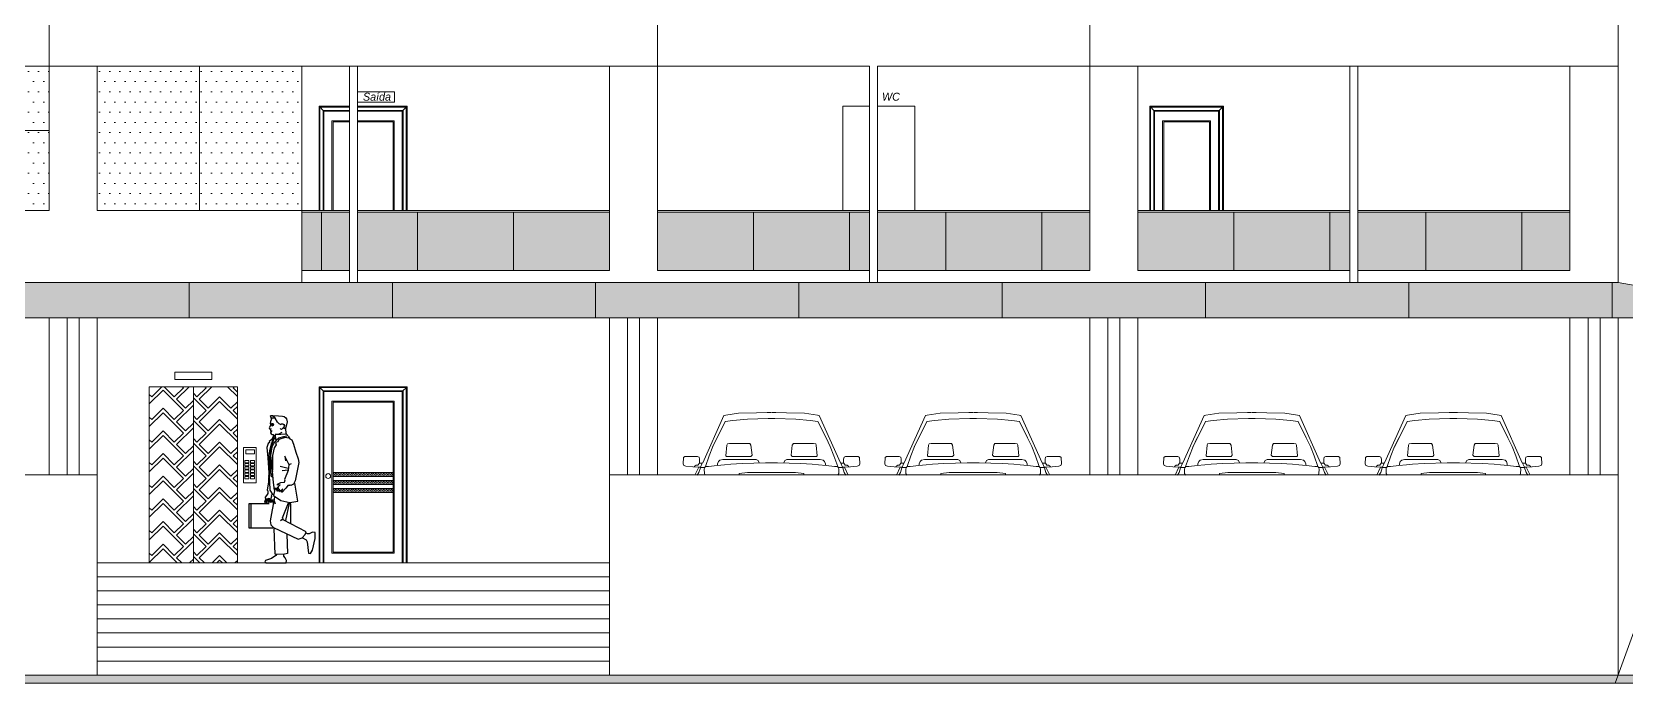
# Model space of a CAD drawing. Header units: millimetres. Extents: x -213 to 151, y -74 to 135.
# Drawn here: x 53.8 to 73.72, y 55.4 to 63.53 of the extents above; entities that cross this region are included whole.
import ezdxf

# ---------------------------------------------------------------- set-up
doc = ezdxf.new("R2010")
doc.units = ezdxf.units.MM
doc.header["$LTSCALE"] = 15
doc.layers.add('G', color=8, linetype='Continuous')
doc.styles.get("Standard").update_dxf_attribs({"font": ''})
doc.styles.get('Standard').set_extended_font_data('Flux Architect', italic=True)
pattern_1 = [(0, (-363.56629, 107.73988), (0.0635, 0.127), [0, -0.127])]

# ---------------------------------------------------------------- blocks, each defined once
blk = doc.blocks.new('Carffs')
at = {"linetype": 'ByBlock', "lineweight": 9}
for p, q in [((296594, -79319), (296905, -78627)), ((296738, -79092), (296925, -78714)), ((296905, -78627), (296931, -78621)), ((296925, -78714), (297036, -78700)), ((296931, -78621), (297118, -78595)), ((297036, -78700), (297249, -78682)), ((297118, -78595), (297384, -78588)), ((297249, -78682), (297553, -78672)), ((297384, -78588), (297541, -78585)), ((297541, -78585), (297599, -78585)), ((297553, -78672), (297602, -78672)), ((297654, -78672), (297604, -78672)), ((297666, -78585), (297607, -78585)), ((297958, -78682), (297654, -78672)), ((297823, -78588), (297666, -78585)), ((298089, -78595), (297823, -78588)), ((298171, -78700), (297958, -78682)), ((298276, -78621), (298089, -78595)), ((298282, -78714), (298171, -78700)), ((298302, -78627), (298276, -78621)), ((298402, -78956), (298282, -78714)), ((298613, -79319), (298302, -78627)), ((296742, -79082), (296805, -78956)), ((298465, -79082), (298402, -78956)), ((296309, -79337), (296313, -79241)), ((296313, -79241), (296332, -79228)), ((296332, -79228), (296519, -79227)), ((296519, -79227), (296541, -79239)), ((296541, -79239), (296548, -79269)), ((296634, -79372), (296688, -79217)), ((296688, -79217), (296742, -79082)), ((296933, -79216), (296947, -79062)), ((296944, -79230), (296933, -79216)), ((297300, -79230), (296944, -79230)), ((296947, -79062), (296956, -79043)), ((296956, -79043), (296989, -79035)), ((296989, -79035), (297249, -79035)), ((297249, -79035), (297284, -79038)), ((297284, -79038), (297299, -79060)), ((297299, -79060), (297318, -79206)), ((297318, -79206), (297300, -79230)), ((297907, -79060), (297889, -79206)), ((297889, -79206), (297906, -79230)), ((297906, -79230), (298263, -79230)), ((297923, -79038), (297907, -79060)), ((297957, -79035), (297923, -79038)), ((298218, -79035), (297957, -79035)), ((298251, -79043), (298218, -79035)), ((298260, -79062), (298251, -79043)), ((298274, -79216), (298260, -79062)), ((298263, -79230), (298274, -79216)), ((298519, -79217), (298465, -79082)), ((298573, -79372), (298519, -79217)), ((298666, -79239), (298659, -79269)), ((298688, -79227), (298666, -79239)), ((298875, -79228), (298688, -79227)), ((298893, -79241), (298875, -79228)), ((298898, -79337), (298893, -79241)), ((296319, -79359), (296309, -79337)), ((296349, -79370), (296319, -79359)), ((296447, -79377), (296349, -79370)), ((296535, -79383), (296447, -79377)), ((296469, -79376), (296497, -79355)), ((296479, -79499), (296535, -79383)), ((296497, -79355), (296525, -79355)), ((296538, -79463), (296512, -79499)), ((296525, -79355), (296545, -79326)), ((296563, -79386), (296537, -79384)), ((296560, -79393), (296538, -79463)), ((296548, -79269), (296547, -79324)), ((296547, -79324), (296588, -79324)), ((296588, -79324), (296563, -79386)), ((296566, -79387), (296618, -79388)), ((296616, -79414), (296620, -79392)), ((296618, -79479), (296616, -79414)), ((296620, -79392), (296635, -79375)), ((296635, -79375), (296681, -79372)), ((296681, -79372), (296805, -79359)), ((296805, -79359), (296914, -79350)), ((296825, -79303), (296813, -79336)), ((296813, -79336), (296813, -79353)), ((296846, -79283), (296825, -79303)), ((296889, -79274), (296846, -79283)), ((297377, -79274), (296889, -79274)), ((296914, -79350), (297006, -79341)), ((297006, -79341), (297175, -79331)), ((297251, -79463), (297130, -79479)), ((297175, -79331), (297514, -79323)), ((297604, -79460), (297251, -79463)), ((297407, -79288), (297377, -79274)), ((297424, -79323), (297407, -79288)), ((297514, -79323), (297601, -79323)), ((297603, -79460), (297956, -79463)), ((297692, -79323), (297605, -79323)), ((298032, -79331), (297692, -79323)), ((297782, -79323), (297800, -79288)), ((297800, -79288), (297829, -79274)), ((297829, -79274), (298318, -79274)), ((297956, -79463), (298076, -79479)), ((298200, -79341), (298032, -79331)), ((298293, -79350), (298200, -79341)), ((298402, -79359), (298293, -79350)), ((298318, -79274), (298361, -79283)), ((298361, -79283), (298381, -79303)), ((298381, -79303), (298394, -79336)), ((298394, -79336), (298394, -79353)), ((298526, -79372), (298402, -79359)), ((298572, -79375), (298526, -79372)), ((298587, -79392), (298572, -79375)), ((298591, -79414), (298587, -79392)), ((298641, -79387), (298589, -79388)), ((298589, -79479), (298591, -79414)), ((298660, -79324), (298618, -79324)), ((298618, -79324), (298644, -79386)), ((298644, -79386), (298669, -79384)), ((298647, -79393), (298669, -79463)), ((298659, -79269), (298660, -79324)), ((298682, -79355), (298662, -79326)), ((298669, -79463), (298695, -79499)), ((298671, -79383), (298760, -79377)), ((298728, -79499), (298671, -79383)), ((298710, -79355), (298682, -79355)), ((298738, -79376), (298710, -79355)), ((298760, -79377), (298858, -79370)), ((298858, -79370), (298888, -79359)), ((298888, -79359), (298898, -79337)), ((296630, -79502), (296618, -79479)), ((298576, -79502), (298589, -79479))]:
    blk.add_line(p, q, dxfattribs=at)
at = {"linetype": 'Continuous', "lineweight": 13}
for points in [[(297131, -79479), (297127, -79499)], [(298076, -79479), (298080, -79499)]]:
    blk.add_lwpolyline(points, dxfattribs=at)
blk = doc.blocks.new('02FMAN04')
at = {"color": 0, "linetype": 'ByBlock'}
for p, q in [((-4.09, 62.9), (-4.33, 61.98)), ((-5.2, 47.99), (-6.24, 48.51)), ((-0.79, 47.26), (-4.66, 46.29)), ((-4.66, 45.32), (-1.76, 44.94)), ((-5.14, 29.12), (-3.33, 20.66)), ((2.36, 30.85), (1.69, 28.89)), ((4.43, 30.85), (2.36, 30.85)), ((2.51, 28.87), (2.82, 30.11)), ((2.82, 30.11), (3.14, 30.11)), ((5.71, 30.87), (5.16, 30.87)), ((5.55, 30.07), (5.86, 30.04)), ((5.86, 30.04), (6.08, 28.92)), ((6.66, 29.76), (6.92, 28.85)), ((13.53, 28.78), (13.53, 17.2))]:
    blk.add_line(p, q, dxfattribs=at)
for points in [[(3.51, 70.28), (3.91, 71.74), (3.66, 71.99), (0.03, 71.85), (-1.88, 71.7), (-2.77, 71.46), (-3.55, 70.85), (-3.84, 70.32), (-4.26, 68.83), (-3.77, 66.74), (-3.38, 65.74), (-3.62, 62.94)], [(-0.96, 67.59), (-0.21, 67.87), (0.6, 68.72), (1.6, 70.67), (2.91, 71.77), (3.55, 71.85), (3.83, 71.67)], [(3.27, 70.67), (3.87, 68.94), (4.08, 68.01), (3.76, 67.34), (4.58, 65.85), (4.47, 65.42), (3.91, 65.25), (3.94, 64.64), (3.76, 64.18), (3.98, 63.54), (3.66, 62.97), (3.09, 62.62), (2.59, 62.69), (2.24, 62.41), (3.27, 60.21), (2.45, 60.53), (2.41, 61.52), (1.99, 62.3), (1.63, 62.23)], [(3.23, 70.75), (2.7, 70.82), (1.77, 70.67)], [(-4.09, 62.9), (1.67, 62.55), (1.53, 60.17), (0.78, 60.45)], [(-3.3, 65.28), (-2.81, 65.67), (-2.59, 66.13)], [(-0.96, 67.55), (-1.35, 67.94), (-2.03, 67.91), (-2.49, 67.62), (-2.81, 67.09), (-2.63, 66.24), (-1.99, 65.56), (-1.42, 65.17), (-1.03, 65.21), (-0.75, 65.56)], [(1.6, 62.9), (-0.32, 63.05), (-1.71, 63.76)], [(3.87, 64.61), (3.16, 64.54)], [(3.59, 64.18), (3.37, 64.18)], [(3.48, 65.35), (3.83, 65.49)], [(-4.68, 61.9), (-5.54, 60.6), (-6.5, 60), (-7.36, 58.01), (-8.4, 54.12), (-9.61, 50.75), (-9.95, 49.03), (-8.14, 40.04), (-7.36, 38.49), (-6.58, 38.06), (-6.06, 37.8), (-5.72, 38.06), (-5.28, 37.8), (-4.59, 37.8), (-4.25, 37.37), (-3.47, 36.42), (-1.83, 34.6), (-1.39, 34.6), (-2, 36.16), (-0.53, 34.77), (-0.27, 34.95), (-0.62, 35.9), (0.59, 34.95), (0.85, 35.21), (-0.18, 36.67), (1.11, 35.72), (1.29, 35.98), (-0.7, 38.14), (0.59, 37.88), (0.51, 38.49), (-0.44, 38.92), (-1.14, 39.27), (-2.95, 39.35), (-3.21, 40.56), (-3.12, 40.91), (-4.77, 45.23), (-5.2, 47.9), (-3.04, 52.14), (-3.3, 49.89)], [(-4.85, 60.86), (-3.21, 61.21), (-0.18, 60.17), (0.42, 59.05), (1.54, 58.79), (1.11, 57.66), (2.15, 56.11), (2.93, 52.4), (2.93, 45.23)], [(-4.07, 61.9), (-2.35, 61.55), (-0.01, 60.95), (1.98, 58.96), (3.27, 56.63), (3.88, 52.48), (3.27, 46.87), (3.1, 44.54), (2.67, 39.18), (2.15, 35.47)], [(1.63, 61.47), (2.24, 60.43), (3.62, 56.97), (4.14, 51.45), (3.71, 46.26), (4.05, 43.76), (4.74, 42.2), (4.31, 45.31), (4.31, 49.2), (4.57, 52.14), (4.31, 54.9), (3.45, 58.18), (2.5, 60.69)], [(3.36, 60.26), (4.66, 59.22), (4.4, 58.7), (5.09, 58.36), (5.69, 56.37), (5.18, 51.36), (4.74, 44.02), (4.92, 39.61), (5.52, 35.47), (5.26, 35.21), (5.18, 33.82), (5.87, 32.87), (6.56, 32.01), (6.47, 30.97), (6.82, 29.85), (6.3, 29.68), (5.69, 30.8), (5.69, 31.32), (4.66, 31.58)], [(2.58, 33.22), (4.05, 35.55), (4.31, 39.52), (4.48, 42.29)], [(3.01, 44.54), (3.71, 42.46), (2.93, 41.94)], [(1.94, 32.06), (4.19, 20.57), (3.76, 18.58), (2.46, 17.2), (-9.55, 11.59), (-11.46, 12.28), (-13.01, 13.83), (-13.44, 15.21), (-2.29, 21), (-0.99, 20.74), (-2.2, 21.61), (-1.86, 21.95), (-4.88, 29.29)], [(1.72, 36.59), (2.41, 32.96), (-1.05, 30.46), (-5.46, 29.42), (-9.35, 30.11), (-7.88, 38.92)], [(3.01, 33.48), (3.19, 33.22), (3.62, 32.96), (3.45, 32.44), (3.88, 30.89)], [(3.36, 29.85), (3.1, 30.63), (3.27, 30.63), (3.97, 29.94), (3.62, 30.63), (4.05, 30.8), (4.83, 30.02), (4.31, 31.23), (4.83, 31.23), (5.44, 30.11)], [(-6.01, 19.45), (-6.01, 28.78), (-5.06, 28.78)], [(4.62, 28.78), (14.57, 28.78), (14.57, 17.11), (2.64, 17.11)], [(3.45, 29.83), (3.86, 29.55), (4.03, 29.72), (4.82, 29.46), (5.01, 29.7), (5.66, 29.46), (5.88, 29.74)], [(-4.02, 14.09), (-4.28, 4.59), (-2.29, 4.07), (1.6, 4.24), (2.12, 16.68)], [(-11.63, 12.19), (-13.44, 11.33), (-13.96, 10.29), (-14.31, 7.53), (-14.65, 4.76), (-15.52, 4.59), (-16.64, 6.14), (-17.85, 11.93), (-17.85, 14.87), (-16.64, 14.96), (-15, 14.26), (-14.14, 14.26), (-13.27, 14.52)], [(1.08, 4.07), (1.34, 3.55), (3.41, 2.08), (6.35, 1.13), (6.7, 0.44), (6.09, 0.01), (-0.56, 0.01), (-3.67, 0.1), (-3.93, 1.13), (-3.24, 2.43), (-2.64, 3.29), (-2.64, 3.98)]]:
    blk.add_lwpolyline(points, dxfattribs=at)
for points in [[(2.27, 67.66), (3.34, 68.01), (3.59, 67.8)], [(2.38, 67.48), (3.41, 67.3), (3.41, 67.06), (3.12, 66.95), (2.52, 67.23)]]:
    blk.add_lwpolyline(points, close=True, dxfattribs=at)
blk = doc.blocks.new('sada')
at = {"linetype": 'Continuous', "lineweight": 0}
h = blk.add_hatch(dxfattribs=at)
h.set_pattern_fill('ARKHID21', color=253, scale=400, angle=45, pattern_type=2)
h.set_pattern_definition([(45, (-113.14, 113.14), (3e-14, 282.84271), [360, -240]), (45, (-141.42, 141.42), (3e-14, 282.84271), [160, -40, 200, -200]), (135, (3e-14, 282.84), (3e-14, 282.84271), [160, -40, 200, -200]), (135, (-28.28, 537.4), (3e-14, 282.84271), [360, -240])])
h.paths.add_polyline_path([(295245, -78440), (294695, -78440), (294695, -80640), (295245, -80640)])
blk = doc.blocks.new('handraill')
at = {"linetype": 'Continuous', "lineweight": 13}
blk.add_line((300365, -70140), (300495, -70140), dxfattribs=at)
for points in [[(292815, -69240), (292855, -69240)], [(292895, -69140), (296670, -69140)], [(292895, -69140), (292895, -70140)], [(292895, -69140), (292935, -69180)], [(292935, -69180), (296630, -69180)], [(292935, -69180), (292935, -70000)], [(293025, -69180), (293025, -70140)], [(293025, -70365), (293025, -69240)], [(293025, -69240), (293065, -69240)], [(293065, -69180), (293065, -70140)], [(293065, -70365), (293065, -69240)], [(293135, -69180), (293135, -70000)], [(293175, -69180), (293175, -70000)], [(293265, -69180), (293265, -70000)], [(293305, -69180), (293305, -70000)], [(293395, -69180), (293395, -70000)], [(293435, -69180), (293435, -70000)], [(293525, -69180), (293525, -70000)], [(293565, -69180), (293565, -70000)], [(293655, -69180), (293655, -70000)], [(293695, -69180), (293695, -70000)], [(293785, -69180), (293785, -70000)], [(293825, -69180), (293825, -70000)], [(293915, -69180), (293915, -70000)], [(293955, -69180), (293955, -70000)], [(294045, -69180), (294045, -70000)], [(294085, -69180), (294085, -70000)], [(294175, -69180), (294175, -70000)], [(294215, -69180), (294215, -70000)], [(294305, -69180), (294305, -70000)], [(294345, -69180), (294345, -70000)], [(294435, -69180), (294435, -70000)], [(294475, -69180), (294475, -70000)], [(294565, -69180), (294565, -70000)], [(294605, -69180), (294605, -70000)], [(294695, -69180), (294695, -70000)], [(294735, -69180), (294735, -70000)], [(294825, -69180), (294825, -70000)], [(294865, -69180), (294865, -70000)], [(294955, -69180), (294955, -70000)], [(294995, -69180), (294995, -70000)], [(295085, -69180), (295085, -70000)], [(295125, -69180), (295125, -70000)], [(295215, -69180), (295215, -70000)], [(295255, -69180), (295255, -70000)], [(295345, -69180), (295345, -70000)], [(295385, -69180), (295385, -70000)], [(295475, -69180), (295475, -70000)], [(295515, -69180), (295515, -70000)], [(295605, -69180), (295605, -70000)], [(295645, -69180), (295645, -70000)], [(295735, -69180), (295735, -70000)], [(295775, -69180), (295775, -70000)], [(295850, -69180), (295850, -70000)], [(295890, -69180), (295890, -70000)], [(295980, -69180), (295980, -70000)], [(296020, -69180), (296020, -70000)], [(296110, -69180), (296110, -70000)], [(296150, -69180), (296150, -70000)], [(296240, -69180), (296240, -70000)], [(296280, -69180), (296280, -70000)], [(296370, -69180), (296370, -70000)], [(296410, -69180), (296410, -70000)], [(296500, -69180), (296500, -70140)], [(296500, -70365), (296500, -69240)], [(296540, -69240), (296500, -69240)], [(296540, -70040), (296670, -70040), (296670, -69140)], [(296540, -69180), (296540, -70140)], [(296540, -70365), (296540, -69240)], [(296630, -69180), (296670, -69140)], [(296630, -69180), (296630, -70000)], [(300495, -69140), (296720, -69140)], [(296760, -69180), (296720, -69140)], [(296850, -70040), (296720, -70040), (296720, -69140)], [(300455, -69180), (296760, -69180)], [(296760, -69180), (296760, -70000)], [(296850, -69180), (296850, -70140)], [(296850, -70365), (296850, -69240)], [(296850, -69240), (296890, -69240)], [(296890, -69180), (296890, -70140)], [(296890, -70365), (296890, -69240)], [(296980, -69180), (296980, -70000)], [(297020, -69180), (297020, -70000)], [(297110, -69180), (297110, -70000)], [(297150, -69180), (297150, -70000)], [(297240, -69180), (297240, -70000)], [(297280, -69180), (297280, -70000)], [(297370, -69180), (297370, -70000)], [(297410, -69180), (297410, -70000)], [(297500, -69180), (297500, -70000)], [(297540, -69180), (297540, -70000)], [(297615, -69180), (297615, -70000)], [(297655, -69180), (297655, -70000)], [(297745, -69180), (297745, -70000)], [(297785, -69180), (297785, -70000)], [(297875, -69180), (297875, -70000)], [(297915, -69180), (297915, -70000)], [(298005, -69180), (298005, -70000)], [(298045, -69180), (298045, -70000)], [(298135, -69180), (298135, -70000)], [(298175, -69180), (298175, -70000)], [(298265, -69180), (298265, -70000)], [(298305, -69180), (298305, -70000)], [(298395, -69180), (298395, -70000)], [(298435, -69180), (298435, -70000)], [(298525, -69180), (298525, -70000)], [(298565, -69180), (298565, -70000)], [(298655, -69180), (298655, -70000)], [(298695, -69180), (298695, -70000)], [(298785, -69180), (298785, -70000)], [(298825, -69180), (298825, -70000)], [(298915, -69180), (298915, -70000)], [(298955, -69180), (298955, -70000)], [(299045, -69180), (299045, -70000)], [(299085, -69180), (299085, -70000)], [(299175, -69180), (299175, -70000)], [(299215, -69180), (299215, -70000)], [(299305, -69180), (299305, -70000)], [(299345, -69180), (299345, -70000)], [(299435, -69180), (299435, -70000)], [(299475, -69180), (299475, -70000)], [(299565, -69180), (299565, -70000)], [(299605, -69180), (299605, -70000)], [(299695, -69180), (299695, -70000)], [(299735, -69180), (299735, -70000)], [(299825, -69180), (299825, -70000)], [(299865, -69180), (299865, -70000)], [(299955, -69180), (299955, -70000)], [(299995, -69180), (299995, -70000)], [(300085, -69180), (300085, -70000)], [(300125, -69180), (300125, -70000)], [(300215, -69180), (300215, -70000)], [(300255, -69180), (300255, -70000)], [(300325, -69180), (300325, -70140)], [(300325, -70365), (300325, -69240)], [(300365, -69240), (300325, -69240)], [(300365, -69180), (300365, -70140)], [(300365, -70365), (300365, -69240)], [(300495, -69140), (300455, -69180)], [(300455, -69180), (300455, -70000)], [(300495, -69140), (300495, -70140)], [(300575, -69240), (300535, -69240)], [(292855, -69340), (292895, -69340)], [(292855, -69380), (292895, -69380)], [(300535, -69340), (300495, -69340)], [(300535, -69380), (300495, -69380)], [(292895, -70000), (292855, -70000)], [(292895, -70040), (292855, -70040)], [(292895, -70040), (292935, -70000)], [(292895, -70040), (293025, -70040)], [(292935, -70000), (293025, -70000)], [(293065, -70000), (296500, -70000)], [(293065, -70040), (296500, -70040)], [(296540, -70000), (296630, -70000)], [(296670, -70040), (296630, -70000)], [(296720, -70040), (296760, -70000)], [(296850, -70000), (296760, -70000)], [(300325, -70000), (296890, -70000)], [(300325, -70040), (296890, -70040)], [(300455, -70000), (300365, -70000)], [(300495, -70040), (300365, -70040)], [(300495, -70040), (300455, -70000)], [(300495, -70000), (300535, -70000)], [(300495, -70040), (300535, -70040)], [(292895, -70270), (292855, -70270)], [(292895, -70310), (292855, -70310)], [(293025, -70140), (292895, -70140)], [(300495, -70140), (300495, -70940), (292895, -70940), (292895, -70140)], [(296500, -70140), (293065, -70140)], [(296850, -70140), (296540, -70140)], [(296540, -70140), (296850, -70140)], [(296890, -70140), (300325, -70140)], [(300495, -70270), (300535, -70270)], [(300495, -70310), (300535, -70310)], [(292815, -70365), (292855, -70365)], [(293025, -70365), (293065, -70365)], [(296540, -70365), (296500, -70365)], [(296850, -70365), (296890, -70365)], [(300365, -70365), (300325, -70365)], [(300575, -70365), (300535, -70365)]]:
    blk.add_lwpolyline(points, dxfattribs=at)
for points in [[(292815, -69240), (292855, -69240), (292855, -70365), (292815, -70365)], [(300575, -69240), (300535, -69240), (300535, -70365), (300575, -70365)]]:
    blk.add_lwpolyline(points, close=True, dxfattribs=at)
for centre, start, end in [((293045, -70290), 120, 240), ((293045, -70290), 300, 60), ((296520, -70290), 120, 240), ((296520, -70290), 300, 60), ((296870, -70290), 120, 240), ((296870, -70290), 300, 60), ((300345, -70290), 120, 240), ((300345, -70290), 300, 60)]:
    blk.add_arc(centre, 40, start, end, dxfattribs=at)

msp = doc.modelspace()

# ---------------------------------------------------------------- hatches: boundary and pattern name
at = {"linetype": 'Continuous', "lineweight": 13}
h = msp.add_hatch(dxfattribs=at)
h.set_pattern_fill('DOTS', color=153, scale=0.08)
h.set_pattern_definition(pattern_1)
h.paths.add_polyline_path([(51.266, 61.301), (51.266, 63.101), (48.616, 63.101), (48.616, 61.301)])
h.paths.add_polyline_path([(51.366, 63.101), (51.366, 61.301), (54.016, 61.301), (54.016, 63.101)])
h.paths.add_polyline_path([(45.266, 61.301), (45.266, 63.101), (42.616, 63.101), (42.616, 61.301)])
h.paths.add_polyline_path([(45.366, 63.101), (45.366, 61.301), (48.016, 61.301), (48.016, 63.101)])
h = msp.add_hatch(dxfattribs=at)
h.set_pattern_fill('DOTS', color=153, scale=0.08)
h.set_pattern_definition(pattern_1)
h.paths.add_polyline_path([(57.171, 63.101), (54.616, 63.101), (54.616, 61.301), (57.171, 61.301)])
h = msp.add_hatch(dxfattribs=at)
h.set_pattern_fill('DOTS', color=153, scale=0.08)
h.set_pattern_definition(pattern_1)
h.paths.add_polyline_path([(70.266, 60.551), (70.266, 61.281), (67.616, 61.281), (67.616, 60.551)])
h.paths.add_polyline_path([(70.366, 61.281), (70.366, 60.551), (73.016, 60.551), (73.016, 61.281)])
h.paths.add_polyline_path([(64.366, 61.281), (64.366, 60.551), (67.016, 60.551), (67.016, 61.281)])
h.paths.add_polyline_path([(64.266, 60.551), (64.266, 61.281), (61.616, 61.281), (61.616, 60.551)])
h.paths.add_polyline_path([(57.866, 61.281), (57.866, 60.551), (61.016, 60.551), (61.016, 61.281)])
h.paths.add_polyline_path([(57.766, 60.551), (57.766, 61.281), (57.171, 61.281), (57.171, 60.551)])
h = msp.add_hatch(dxfattribs=at)
h.set_pattern_fill('ANSI31', color=4, scale=0.8, angle=45)
h.set_pattern_definition([(90, (-238.8794, 137.5405), (-2.54, 2e-16), [])])
h.paths.add_polyline_path([(73.616, 60.401), (42.016, 60.401), (40.816, 59.96), (76.116, 59.96)])
h = msp.add_hatch(dxfattribs=at)
h.set_pattern_fill('GLASS', color=4, scale=0.5, pattern_type=2)
h.set_pattern_definition([(60, (-238.87944, 137.5655), (-0.374989, 0.2165), [0.14, -0.36]), (60, (-238.81944, 137.5905), (-0.374989, 0.2165), [0.06, -0.44]), (60, (-238.87944, 137.5905), (-0.374989, 0.2165), [0.1, -0.4]), (60, (-238.84944, 137.5655), (-0.374989, 0.2165), [0.125, -0.375]), (60, (-238.87944, 137.5405), (-0.374989, 0.2165), [0.2, -0.3]), (60, (-238.87944, 137.6155), (-0.374989, 0.2165), [0.05, -0.45])])
h.paths.add_polyline_path([(40.816, 59.96), (76.116, 59.96), (73.616, 60.401), (42.016, 60.401)])
h = msp.add_hatch(color=256, dxfattribs=at)
h.dxf.hatch_style = 1
h.paths.add_polyline_path([(32.843, 55.501), (82.788, 55.501), (82.788, 55.401), (32.843, 55.401)])
at = {"layer": 'G', "lineweight": 0}
h = msp.add_hatch(dxfattribs=at)
h.set_pattern_fill('CROSS', color=256, scale=0.04, style=0)
h.set_pattern_definition([(0, (84.737863, 92.765863), (0.01, 0.01), [0.005, -0.015]), (90, (84.740363, 92.763363), (-0.01, 0.01), [0.005, -0.015])])
h.paths.add_polyline_path([(57.561, 58.028), (57.561, 57.978), (57.813, 57.978, -0.011079), (57.817, 58.028)])
h.paths.add_polyline_path([(57.561, 57.928), (57.561, 57.878), (57.811, 57.878, -0.011036), (57.811, 57.928)])
h.paths.add_polyline_path([(57.561, 57.828), (57.561, 57.778), (57.817, 57.778, -0.011079), (57.813, 57.828)])
h = msp.add_hatch(dxfattribs=at)
h.set_pattern_fill('CROSS', color=256, scale=0.04, style=0)
h.set_pattern_definition([(0, (84.987863, 92.765863), (0.01, 0.01), [0.005, -0.015]), (90, (84.990363, 92.763363), (-0.01, 0.01), [0.005, -0.015])])
h.paths.add_polyline_path([(57.811, 58.028), (57.811, 57.978), (58.063, 57.978, -0.011079), (58.067, 58.028)])
h.paths.add_polyline_path([(57.811, 57.928), (57.811, 57.878), (58.061, 57.878, -0.011036), (58.061, 57.928)])
h.paths.add_polyline_path([(57.811, 57.828), (57.811, 57.778), (58.067, 57.778, -0.011079), (58.063, 57.828)])
h = msp.add_hatch(dxfattribs=at)
h.set_pattern_fill('CROSS', color=256, scale=0.04, style=0)
h.set_pattern_definition([(0, (85.237863, 92.765863), (0.01, 0.01), [0.005, -0.015]), (90, (85.240363, 92.763363), (-0.01, 0.01), [0.005, -0.015])])
h.paths.add_polyline_path([(58.061, 58.028), (58.061, 57.978), (58.313, 57.978, -0.011079), (58.317, 58.028)])
h.paths.add_polyline_path([(58.061, 57.928), (58.061, 57.878), (58.311, 57.878, -0.011036), (58.311, 57.928)])
h.paths.add_polyline_path([(58.061, 57.828), (58.061, 57.778), (58.317, 57.778, -0.011079), (58.313, 57.828)])

# ---------------------------------------------------------------- linework, layer by layer
at = {"linetype": 'Continuous', "lineweight": 13}
for p, q in [((73.616, 60.401), (73.616, 63.68)), ((73.616, 61.93), (73.616, 63.46)), ((54.016, 61.301), (54.016, 63.301)), ((61.616, 60.551), (61.616, 63.301)), ((67.016, 60.551), (67.016, 63.301)), ((51.366, 63.101), (54.016, 63.101)), ((54.616, 61.301), (54.616, 63.101)), ((61.016, 60.551), (61.016, 63.101)), ((61.616, 63.101), (64.266, 63.101)), ((64.366, 63.101), (67.016, 63.101)), ((67.616, 60.551), (67.616, 63.101)), ((73.016, 60.551), (73.016, 63.101)), ((54.016, 58.001), (54.016, 59.96)), ((54.616, 55.501), (54.616, 59.96)), ((61.016, 55.501), (61.016, 59.96)), ((61.616, 58.001), (61.616, 59.96)), ((67.016, 58.001), (67.016, 59.96)), ((67.616, 58.001), (67.616, 59.96)), ((73.016, 58.001), (73.016, 59.96)), ((75.239, 59.96), (73.579, 55.401)), ((73.616, 56.901), (73.616, 59.96)), ((73.616, 55.501), (73.616, 59.96)), ((42.016, 58.001), (54.616, 58.001)), ((61.016, 58.001), (73.616, 58.001))]:
    msp.add_line(p, q, dxfattribs=at)
at = {"linetype": 'Continuous', "lineweight": 0}
for p, q in [((57.386, 62.601), (57.386, 61.301)), ((67.766, 62.601), (67.766, 61.301)), ((57.386, 59.101), (57.386, 56.901))]:
    msp.add_line(p, q, dxfattribs=at)
at = {"linetype": 'Continuous', "lineweight": 13}
for points in [[(67.016, 63.901), (67.016, 63.101), (73.616, 63.101), (73.616, 63.901)], [(57.766, 60.401), (57.766, 63.101)], [(57.866, 60.401), (57.866, 63.101)], [(64.266, 60.401), (64.266, 63.101)], [(64.366, 60.401), (64.366, 63.101)], [(70.266, 60.401), (70.266, 63.101)], [(70.366, 60.401), (70.366, 63.101)], [(54.016, 61.301), (51.366, 61.301)], [(57.171, 61.301), (54.616, 61.301)], [(57.766, 61.301), (57.171, 61.301)], [(57.766, 61.281), (57.171, 61.281)], [(61.016, 61.301), (57.866, 61.301)], [(61.016, 61.281), (57.866, 61.281)], [(64.266, 61.301), (61.616, 61.301)], [(64.266, 61.281), (61.616, 61.281)], [(67.016, 61.301), (64.366, 61.301)], [(67.016, 61.281), (64.366, 61.281)], [(70.266, 61.301), (67.616, 61.301)], [(70.266, 61.281), (67.616, 61.281)], [(73.016, 61.301), (70.366, 61.301)], [(73.016, 61.281), (70.366, 61.281)], [(57.766, 60.551), (57.171, 60.551)], [(61.016, 60.551), (57.866, 60.551)], [(64.266, 60.551), (61.616, 60.551)], [(67.016, 60.551), (64.366, 60.551)], [(70.266, 60.551), (67.616, 60.551)], [(73.016, 60.551), (70.366, 60.551)], [(54.241, 58.001), (54.241, 59.96)], [(54.391, 58.001), (54.391, 59.96)], [(61.241, 58.001), (61.241, 59.96)], [(61.391, 58.001), (61.391, 59.96)], [(67.241, 58.001), (67.241, 59.96)], [(67.391, 58.001), (67.391, 59.96)], [(73.241, 58.001), (73.241, 59.96)], [(73.391, 58.001), (73.391, 59.96)], [(54.616, 56.901), (61.016, 56.901)], [(54.616, 56.726), (61.016, 56.726)], [(54.616, 56.551), (61.016, 56.551)], [(54.616, 56.376), (61.016, 56.376)], [(54.616, 56.201), (61.016, 56.201)], [(54.616, 56.026), (61.016, 56.026)], [(54.616, 55.851), (61.016, 55.851)], [(54.616, 55.676), (61.016, 55.676)], [(54.616, 55.501), (61.016, 55.501)]]:
    msp.add_lwpolyline(points, dxfattribs=at)
at = {"color": 153, "linetype": 'Continuous', "lineweight": 13}
for points in [[(55.893, 61.301), (55.893, 63.101)], [(57.171, 63.101), (57.171, 60.401)], [(57.766, 60.551), (57.171, 60.551), (57.171, 61.281), (57.766, 61.281)], [(57.416, 61.281), (57.416, 60.551)], [(58.616, 61.281), (58.616, 60.551)], [(59.816, 61.281), (59.816, 60.551)], [(64.016, 61.281), (64.016, 60.551)], [(65.216, 61.281), (65.216, 60.551)], [(66.416, 61.281), (66.416, 60.551)], [(68.816, 61.281), (68.816, 60.551)], [(70.016, 61.281), (70.016, 60.551)], [(70.366, 61.281), (73.016, 61.281), (73.016, 60.551), (70.366, 60.551)], [(71.216, 61.281), (71.216, 60.551)], [(72.416, 61.281), (72.416, 60.551)]]:
    msp.add_lwpolyline(points, dxfattribs=at)
at = {"linetype": 'Continuous', "lineweight": 0}
for points in [[(57.866, 62.781), (58.331, 62.781), (58.331, 62.651), (57.866, 62.651)], [(57.386, 62.601), (57.766, 62.601)], [(57.866, 62.601), (58.486, 62.601)], [(67.766, 62.601), (68.686, 62.601)], [(57.386, 59.101), (58.486, 59.101)]]:
    msp.add_lwpolyline(points, dxfattribs=at)
at = {"color": 4, "linetype": 'Continuous', "lineweight": 5}
for points in [[(51.366, 62.301), (54.016, 62.301)], [(62.816, 61.281), (62.816, 60.551)]]:
    msp.add_lwpolyline(points, dxfattribs=at)
at = {"color": 4, "linetype": 'Continuous', "lineweight": 13}
for points in [[(57.866, 61.281), (61.016, 61.281), (61.016, 60.551), (57.866, 60.551)], [(64.266, 60.551), (61.616, 60.551), (61.616, 61.281), (64.266, 61.281)], [(64.366, 61.281), (67.016, 61.281), (67.016, 60.551), (64.366, 60.551)], [(70.266, 60.551), (67.616, 60.551), (67.616, 61.281), (70.266, 61.281)]]:
    msp.add_lwpolyline(points, dxfattribs=at)
msp.add_lwpolyline([(40.816, 59.96), (76.116, 59.96), (73.616, 60.401), (42.016, 60.401)], close=True, dxfattribs=at)
at = {"linetype": 'Continuous', "lineweight": 13}
msp.add_lwpolyline([(32.843, 55.501), (82.788, 55.501), (82.788, 55.401), (32.843, 55.401)], close=True, dxfattribs=at)
at = {"layer": 'G', "lineweight": 0}
for p, q in [((57.446, 62.541), (57.386, 62.601)), ((58.426, 62.541), (58.486, 62.601)), ((67.826, 62.541), (67.766, 62.601)), ((68.626, 62.541), (68.686, 62.601)), ((55.266, 59.101), (55.266, 56.901)), ((56.366, 59.101), (56.366, 56.901)), ((57.446, 59.041), (57.386, 59.101)), ((58.426, 59.041), (58.486, 59.101)), ((57.561, 58.028), (58.311, 58.028)), ((57.561, 57.978), (58.311, 57.978)), ((57.561, 57.928), (58.311, 57.928)), ((57.561, 57.878), (58.311, 57.878)), ((57.561, 57.828), (58.311, 57.828)), ((57.561, 57.778), (58.311, 57.778))]:
    msp.add_line(p, q, dxfattribs=at)
for points in [[(57.766, 62.601), (57.386, 62.601), (57.386, 61.301)], [(57.766, 62.591), (57.396, 62.591), (57.396, 61.301)], [(57.766, 62.551), (57.436, 62.551), (57.436, 61.301)], [(58.486, 61.301), (58.486, 62.601), (57.866, 62.601)], [(58.476, 61.301), (58.476, 62.591), (57.866, 62.591)], [(58.436, 61.301), (58.436, 62.551), (57.866, 62.551)], [(64.266, 62.601), (63.931, 62.601), (63.931, 61.301), (64.266, 61.301)], [(64.366, 61.301), (64.831, 61.301), (64.831, 62.601), (64.366, 62.601)], [(68.686, 61.301), (68.686, 62.601), (67.766, 62.601), (67.766, 61.301)], [(68.676, 61.301), (68.676, 62.591), (67.776, 62.591), (67.776, 61.301)], [(68.636, 61.301), (68.636, 62.551), (67.816, 62.551), (67.816, 61.301)], [(57.766, 62.541), (57.446, 62.541), (57.446, 61.301)], [(57.546, 61.301), (57.546, 62.421), (57.766, 62.421)], [(57.561, 61.301), (57.561, 62.406), (57.766, 62.406)], [(58.426, 61.301), (58.426, 62.541), (57.866, 62.541)], [(57.866, 62.421), (58.326, 62.421), (58.326, 62.301)], [(57.866, 62.406), (58.311, 62.406), (58.311, 62.306)], [(58.311, 62.406), (58.311, 61.301)], [(58.326, 62.421), (58.326, 61.301)], [(68.626, 61.301), (68.626, 62.541), (67.826, 62.541), (67.826, 61.301)], [(67.926, 61.301), (67.926, 62.421), (68.526, 62.421), (68.526, 62.301)], [(67.941, 61.301), (67.941, 62.406), (68.511, 62.406), (68.511, 62.306)], [(68.511, 62.406), (68.511, 61.301)], [(68.526, 62.421), (68.526, 61.301)], [(55.266, 59.101), (56.366, 59.101)], [(55.816, 59.101), (55.816, 56.901)], [(58.486, 56.901), (58.486, 59.101), (57.386, 59.101), (57.386, 56.901)], [(58.476, 56.901), (58.476, 59.091), (57.396, 59.091), (57.396, 56.901)], [(58.436, 56.901), (58.436, 59.051), (57.436, 59.051), (57.436, 56.901)], [(58.426, 56.901), (58.426, 59.041), (57.446, 59.041), (57.446, 56.901)], [(58.326, 58.921), (58.326, 57.021), (58.326, 57.021), (57.546, 57.021), (57.546, 58.921), (58.326, 58.921), (58.326, 58.801)], [(58.311, 58.906), (58.311, 57.036), (57.561, 57.036), (57.561, 58.906), (58.311, 58.906), (58.311, 58.806)]]:
    msp.add_lwpolyline(points, dxfattribs=at)
for points in [[(55.586, 59.281), (56.046, 59.281), (56.046, 59.191), (55.586, 59.191)], [(56.441, 58.341), (56.601, 58.341), (56.601, 57.901), (56.441, 57.901)], [(56.461, 58.181), (56.511, 58.181), (56.511, 58.151), (56.461, 58.151)], [(56.471, 58.311), (56.581, 58.311), (56.581, 58.261), (56.471, 58.261)], [(56.581, 58.181), (56.531, 58.181), (56.531, 58.151), (56.581, 58.151)], [(56.461, 58.141), (56.511, 58.141), (56.511, 58.111), (56.461, 58.111)], [(56.461, 58.101), (56.511, 58.101), (56.511, 58.071), (56.461, 58.071)], [(56.461, 58.061), (56.511, 58.061), (56.511, 58.031), (56.461, 58.031)], [(56.461, 58.021), (56.511, 58.021), (56.511, 57.991), (56.461, 57.991)], [(56.461, 57.981), (56.511, 57.981), (56.511, 57.951), (56.461, 57.951)], [(56.581, 58.141), (56.531, 58.141), (56.531, 58.111), (56.581, 58.111)], [(56.581, 58.101), (56.531, 58.101), (56.531, 58.071), (56.581, 58.071)], [(56.581, 58.061), (56.531, 58.061), (56.531, 58.031), (56.581, 58.031)], [(56.581, 58.021), (56.531, 58.021), (56.531, 57.991), (56.581, 57.991)], [(56.581, 57.981), (56.531, 57.981), (56.531, 57.951), (56.581, 57.951)]]:
    msp.add_lwpolyline(points, close=True, dxfattribs=at)
msp.add_circle((57.501, 57.985), 0.0301, dxfattribs=at)

# ---------------------------------------------------------------- block references
at = {"linetype": 'Continuous', "lineweight": 13}
for name, p, xscale, yscale, zscale in [('handraill', (-238.879, 134.041), 0.001, 0.001, 0.001), ('Carffs', (-190.554, 125.741), 0.0008521210105234464, 0.0008521210105234464, 0.0008521210105234464), ('Carffs', (-188.035, 125.741), 0.0008521210105234464, 0.0008521210105234464, 0.0008521210105234464), ('Carffs', (-184.554, 125.741), 0.0008521210105234464, 0.0008521210105234464, 0.0008521210105234464), ('Carffs', (-182.035, 125.741), 0.0008521210105234464, 0.0008521210105234464, 0.0008521210105234464)]:
    msp.add_blockref(name, p, dxfattribs=dict(at, xscale=xscale, yscale=yscale, zscale=zscale))
at = {"xscale": -0.02557648107316345, "yscale": 0.02557648107316345, "zscale": 0.02557648107319787}
msp.add_blockref('02FMAN04', (56.881, 56.901), dxfattribs=at)
at = {"layer": 'G', "lineweight": 0, "yscale": 0.001, "zscale": 0.001}
for p, xscale in [((350.511, 137.541), -0.001), ((-238.879, 137.541), 0.001)]:
    msp.add_blockref('sada', p, dxfattribs=dict(at, xscale=xscale))

# ---------------------------------------------------------------- texts
at = {"color": 1, "lineweight": 13, "char_height": 0.1, "attachment_point": 1}
for s, insert in [('Saída', (57.936, 62.771)), ('WC', (64.421, 62.771))]:
    msp.add_mtext_dynamic_manual_height_columns(s, width=0.43479, gutter_width=0.542, heights=[0.23], dxfattribs=dict(at, insert=insert))

doc.saveas('drawing.dxf')
